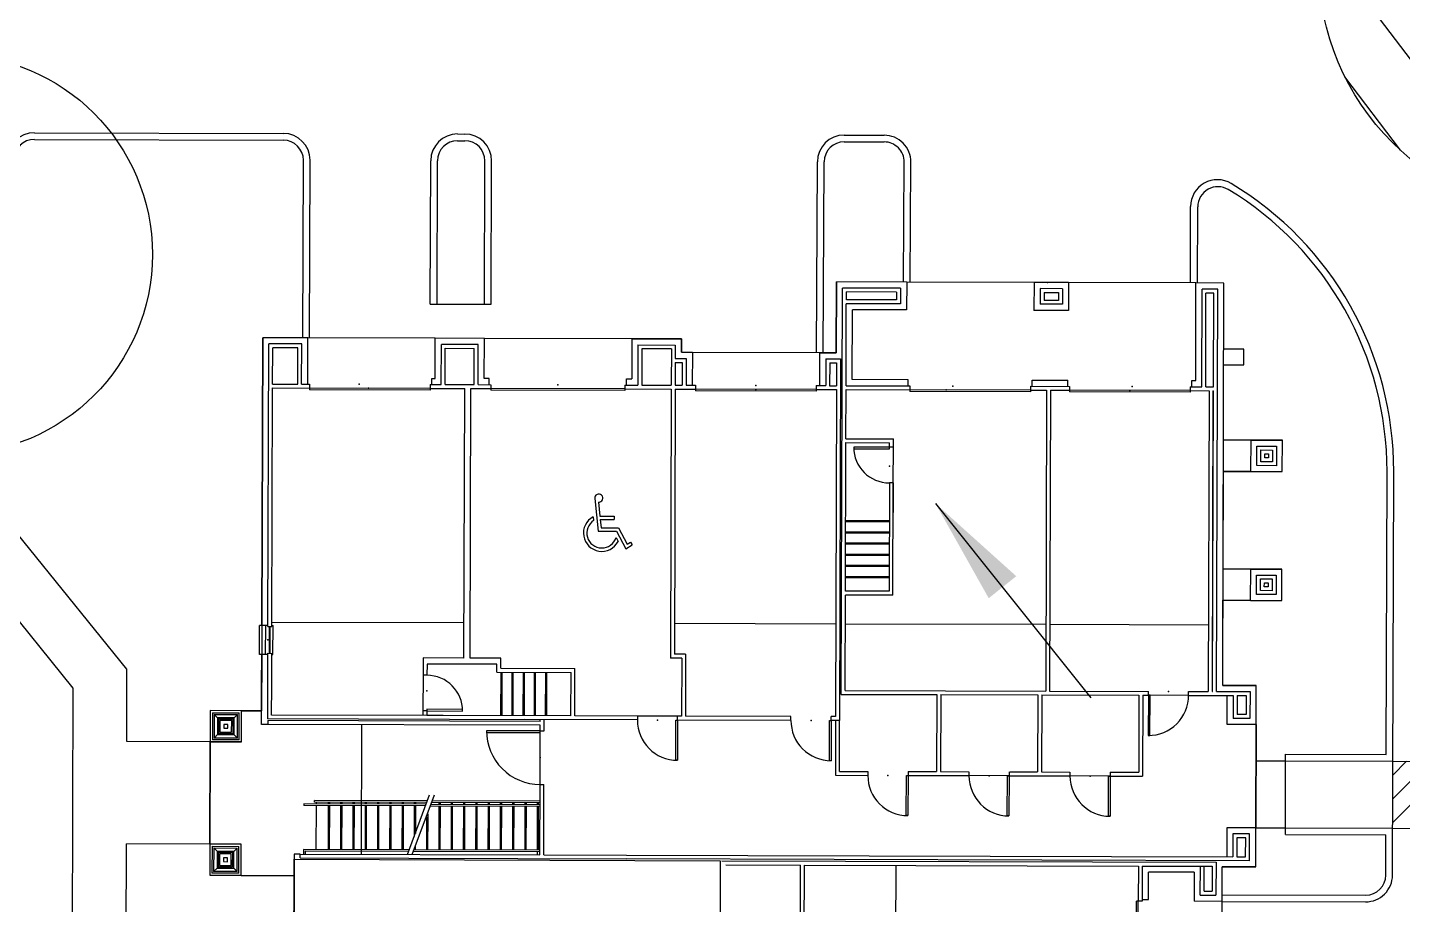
# Model space of a CAD drawing. Header units: feet. Extents: x 26064 to 27719, y 16802 to 28989.
# Drawn here: x 26998.4 to 27101, y 17504 to 17569.4 of the extents above; entities that cross this region are included whole.
import ezdxf

# ---------------------------------------------------------------- set-up
doc = ezdxf.new("R2010")
doc.units = ezdxf.units.FT
doc.header["$LTSCALE"] = 50
doc.header["$MEASUREMENT"] = 0
doc.header["$PDSIZE"] = -0.5
doc.linetypes.add('HIDDEN', pattern=[0.375, 0.25, -0.125])
for name, color, linetype in [('BUILDING-INTERIOR', 251, 'Continuous'), ('BUILDINGS', 5, 'Continuous'), ('CURB-B', 4, 'Continuous'), ('CURB-F', 32, 'Continuous'), ('IAN-CHECK', 221, 'Continuous'), ('INLET PROTECTION', 1, 'HIDDEN'), ('PAINT-MARKINGS', 32, 'Continuous'), ('SD-STRUCTURE', 6, 'Continuous'), ('SIDEWALK', 9, 'Continuous')]:
    doc.layers.add(name, color=color, linetype=linetype)
doc.styles.add('ls80', font='simplex', dxfattribs={"oblique": 15, "height": 4})
doc.dimstyles.new('dim', dxfattribs={"dimtxt": 0.18, "dimasz": 0.16, "dimexe": 0.0625, "dimexo": 0.0625, "dimgap": 0.03, "dimtad": 3, "dimdec": 4, "dimzin": 0, "dimdsep": 46, "dimtxsty": 'ls80', "dimcen": 0.09, "dimclrd": 256, "dimclre": 256, "dimclrt": 256, "dimaunit": 1, "dimadec": 4, "dimazin": 0, "dimtfac": 1, "dimtdec": 4, "dimtofl": 0, "dimtmove": 2, "dimatfit": 3, "dimfxl": 0, "dimtolj": 1, "dimtzin": 0, "dimlwd": -1, "dimlwe": -1, "dimarcsym": 0})

# ---------------------------------------------------------------- blocks, each defined once
blk = doc.blocks.new('HCSYMBOL')
at = {"layer": 'BUILDING-INTERIOR', "ltscale": 3}
for p, q in [((-6.3, 30.9, -0.7), (-3.3, 1.7, -0.7)), ((-2.9, 27.7, -0.7), (-1.7, 15.1, -0.7)), ((-7.7, 14.5, -0.7), (-7.3, 11.3, -0.7)), ((-1.7, 15.1, -0.7), (11.2, 15.1, -0.7)), ((11.2, 15.1, -0.7), (11.2, 12.1, -0.7)), ((-3.3, 1.7, -0.7), (13.3, 1.7, -0.7)), ((-1.4, 12.1, -0.7), (-0.6, 4.7, -0.7)), ((-1.4, 12.1, -0.7), (11.2, 12.1, -0.7)), ((-0.6, 4.7, -0.7), (15.1, 4.7, -0.7)), ((13.3, 1.7, -0.7), (21.4, -14.2, -0.7)), ((15.1, 4.7, -0.7), (22.6, -9.9, -0.7)), ((12.8, -4, -0.7), (14.6, -7.6, -0.7)), ((21.4, -14.2, -0.7), (27.2, -10.6, -0.7)), ((22.6, -9.9, -0.7), (25.6, -8.1, -0.7)), ((25.6, -8.1, -0.7), (27.2, -10.6, -0.7))]:
    blk.add_line(p, q, dxfattribs=at)
for centre, radius, start, end in [((-2.7, 31.3, -0.7), 3.64, 264.2917, 185.7083), ((-2.7, 31.3, -0.7), 3.64, 264.2917, 185.7083), ((0, 0, -0.7), 16.4, 117.7581, 332.5132), ((0, 0, -0.7), 13.4, 123.044, 342.5456)]:
    blk.add_arc(centre, radius, start, end, dxfattribs=at)

msp = doc.modelspace()

# ---------------------------------------------------------------- hatches: boundary and pattern name
at = {"layer": 'INLET PROTECTION', "linetype": 'Continuous'}
h = msp.add_hatch(dxfattribs=at)
h.set_pattern_fill('ANSI31', scale=37.499998, angle=262.0889784, style=0)
h.set_pattern_definition([(307.088978, (51224.425, -5690.609), (3.7392183, 2.82681806), [])])
edge = h.paths.add_edge_path()
edge.add_arc((27113.4369, 17574.11732), 18.75, 0, 360)
at = {"layer": 'PAINT-MARKINGS'}
h = msp.add_hatch(dxfattribs=at)
h.set_pattern_fill('ANSI31', scale=10, style=0)
h.paths.add_polyline_path([(27126.2413, 17517.58537), (27126.23255, 17514.58651), (27113.2362, 17514.62444), (27113.22161, 17509.62446), (27144.21788, 17509.534), (27144.24122, 17517.53283)])
h.paths.add_polyline_path([(27113.22161, 17509.62446), (27113.2362, 17514.62444), (27100.23266, 17514.66239), (27100.21807, 17509.66242)])

# ---------------------------------------------------------------- linework, layer by layer
at = {"layer": 'BUILDING-INTERIOR', "color": 7, "ltscale": 12}
for p, q in [((27058.70849, 17545.14526), (27058.72392, 17550.43488)), ((27063.9719, 17550.41956), (27058.72392, 17550.43488)), ((27059.09225, 17519.65371), (27059.18074, 17549.97538)), ((27063.5124, 17549.96274), (27059.18074, 17549.97538)), ((27059.46974, 17549.09991), (27059.47145, 17549.68298)), ((27063.22, 17549.67204), (27059.47145, 17549.68298)), ((27063.22, 17549.67204), (27063.2183, 17549.08897)), ((27063.5124, 17549.96274), (27063.509, 17548.79656)), ((27063.9719, 17550.41956), (27063.96582, 17548.33707)), ((27073.46825, 17550.39189), (27063.9719, 17550.41956)), ((27073.46825, 17550.39189), (27073.46217, 17548.30935)), ((27076.05058, 17550.38435), (27073.46825, 17550.39189)), ((27073.92507, 17549.93239), (27073.92167, 17548.76617)), ((27075.59108, 17549.92753), (27073.92507, 17549.93239)), ((27074.21577, 17549.63996), (27074.21407, 17549.05688)), ((27074.21577, 17549.63996), (27075.29868, 17549.6368)), ((27075.29868, 17549.6368), (27075.29698, 17549.05372)), ((27075.59108, 17549.92753), (27075.58768, 17548.76131)), ((27076.05058, 17550.38435), (27076.0445, 17548.30182)), ((27085.54693, 17550.35663), (27076.05058, 17550.38435)), ((27085.52566, 17543.06775), (27085.54693, 17550.35663)), ((27087.62947, 17550.35055), (27085.54693, 17550.35663)), ((27085.98248, 17542.60825), (27086.00375, 17549.89714)), ((27087.16997, 17549.89373), (27086.00375, 17549.89714)), ((27086.27403, 17542.6074), (27086.29445, 17549.60473)), ((27086.87756, 17549.60303), (27086.29445, 17549.60473)), ((27086.85714, 17542.6057), (27086.87756, 17549.60303)), ((27087.08233, 17519.8636), (27087.16997, 17549.89373)), ((27087.54182, 17520.32042), (27087.62947, 17550.35055)), ((27059.45103, 17542.68569), (27059.46889, 17548.80835)), ((27063.509, 17548.79656), (27059.46889, 17548.80835)), ((27063.2183, 17549.08897), (27059.46974, 17549.09991)), ((27075.58768, 17548.76131), (27073.92167, 17548.76617)), ((27075.29698, 17549.05372), (27074.21407, 17549.05688)), ((27059.91052, 17543.14251), (27059.92572, 17548.34886)), ((27063.96582, 17548.33707), (27059.92572, 17548.34886)), ((27076.0445, 17548.30182), (27073.46217, 17548.30935)), ((27015.87353, 17524.79881), (27015.93616, 17546.2697)), ((27019.30982, 17546.25988), (27015.93616, 17546.2697)), ((27016.33144, 17524.71417), (27016.39298, 17545.81021)), ((27018.85033, 17545.80305), (27016.39298, 17545.81021)), ((27016.67578, 17542.81051), (27016.68369, 17545.5178)), ((27018.55792, 17545.51235), (27016.68369, 17545.5178)), ((27018.55016, 17542.80504), (27018.55792, 17545.51235)), ((27018.84163, 17542.80419), (27018.85033, 17545.80305)), ((27019.29979, 17542.80285), (27019.30982, 17546.25988)), ((27028.80621, 17546.23214), (27019.30982, 17546.25988)), ((27028.79746, 17543.23329), (27028.80622, 17546.23214)), ((27032.47162, 17546.22144), (27028.80622, 17546.23214)), ((27029.25428, 17542.7738), (27029.26304, 17545.77265)), ((27032.01213, 17545.76462), (27029.26304, 17545.77265)), ((27029.54585, 17542.77295), (27029.55374, 17545.48024)), ((27029.55374, 17545.48024), (27031.71972, 17545.47392)), ((27031.71182, 17542.76663), (27031.71972, 17545.47392)), ((27032.00337, 17542.76577), (27032.01213, 17545.76462)), ((27032.46287, 17543.2226), (27032.47162, 17546.22144)), ((27043.4674, 17546.18937), (27032.47162, 17546.22144)), ((27043.4674, 17546.18937), (27043.45865, 17543.1905)), ((27043.4674, 17546.18937), (27047.17417, 17546.17853)), ((27043.92422, 17545.72987), (27043.91547, 17542.73102)), ((27043.92422, 17545.72987), (27046.71468, 17545.72171)), ((27044.21493, 17545.43745), (27044.20703, 17542.73016)), ((27046.42227, 17545.43101), (27044.21493, 17545.43745)), ((27046.42227, 17545.43101), (27046.41437, 17542.72372)), ((27046.71468, 17545.72171), (27046.71176, 17544.72212)), ((27047.17417, 17546.17853), (27047.17125, 17545.17894)), ((27046.71091, 17544.43056), (27046.70592, 17542.72286)), ((27046.71089, 17544.43056), (27047.23154, 17544.42904)), ((27046.71174, 17544.72212), (27047.52395, 17544.71975)), ((27047.17125, 17545.17894), (27047.98344, 17545.17657)), ((27047.23154, 17544.42904), (27047.22656, 17542.72134)), ((27047.52395, 17544.71975), (27047.51811, 17542.72049)), ((27047.98344, 17545.17657), (27047.97627, 17542.71916)), ((27057.47979, 17545.14885), (27047.98344, 17545.17657)), ((27057.47979, 17545.14885), (27057.47262, 17542.69144)), ((27057.47979, 17545.14885), (27058.70849, 17545.14526)), ((27057.93661, 17544.68936), (27057.93077, 17542.6901)), ((27057.93661, 17544.68936), (27059.04035, 17544.68613)), ((27058.22731, 17544.39695), (27058.22233, 17542.68925)), ((27058.22731, 17544.39695), (27058.74795, 17544.39543)), ((27058.74795, 17544.39543), (27058.74296, 17542.68773)), ((27059.04035, 17544.68613), (27058.96158, 17517.6965)), ((27016.623, 17524.71332), (27016.67493, 17542.51896)), ((27016.67493, 17542.51896), (27019.42389, 17542.51093)), ((27016.67578, 17542.81051), (27018.55016, 17542.80504)), ((27018.84163, 17542.80419), (27019.42474, 17542.80249)), ((27019.42389, 17542.51093), (27019.42353, 17542.38598)), ((27028.42006, 17542.35972), (27019.42353, 17542.38598)), ((27019.42474, 17542.80249), (27019.42389, 17542.51093)), ((27028.42043, 17542.48468), (27019.42389, 17542.51093)), ((27028.42043, 17542.48468), (27028.42006, 17542.35972)), ((27028.42128, 17542.77623), (27028.42043, 17542.48468)), ((27028.42043, 17542.48468), (27031.00278, 17542.47714)), ((27028.42128, 17542.77623), (27029.25428, 17542.7738)), ((27028.54623, 17542.77586), (27028.54757, 17543.23402)), ((27028.54757, 17543.23402), (27028.79746, 17543.23329)), ((27029.54585, 17542.77295), (27031.71182, 17542.76663)), ((27030.94407, 17522.35987), (27031.00278, 17542.47714)), ((27031.40222, 17522.35853), (27031.46094, 17542.4758)), ((27031.46094, 17542.4758), (27032.96049, 17542.47142)), ((27032.00337, 17542.76577), (27032.96134, 17542.76298)), ((27032.83772, 17543.2215), (27032.46287, 17543.2226)), ((27032.83639, 17542.76334), (27032.83772, 17543.2215)), ((27032.96049, 17542.47142), (27032.96012, 17542.34647)), ((27042.95629, 17542.3173), (27032.96012, 17542.34647)), ((27032.96134, 17542.76298), (27032.96049, 17542.47142)), ((27042.95665, 17542.44225), (27032.96049, 17542.47142)), ((27042.95665, 17542.44225), (27042.95629, 17542.3173)), ((27042.95751, 17542.7338), (27042.95665, 17542.44225)), ((27042.95665, 17542.44225), (27046.41352, 17542.43216)), ((27042.95751, 17542.7338), (27043.91547, 17542.73102)), ((27043.08246, 17542.73344), (27043.08379, 17543.1916)), ((27043.08379, 17543.1916), (27043.45865, 17543.1905)), ((27044.20703, 17542.73016), (27046.41437, 17542.72372)), ((27046.41352, 17542.43216), (27046.35493, 17522.35654)), ((27046.70507, 17542.43131), (27046.64733, 17522.64725)), ((27046.70507, 17542.43131), (27048.22532, 17542.42687)), ((27046.70592, 17542.72286), (27047.22656, 17542.72134)), ((27047.51811, 17542.72049), (27048.22617, 17542.71843)), ((27048.22532, 17542.42687), (27048.22496, 17542.30192)), ((27048.22617, 17542.71843), (27048.22532, 17542.42687)), ((27057.22186, 17542.40062), (27048.22532, 17542.42687)), ((27057.22186, 17542.40062), (27057.2215, 17542.27566)), ((27057.22271, 17542.69217), (27057.22186, 17542.40062)), ((27057.22186, 17542.40062), (27058.74211, 17542.39618)), ((27057.22271, 17542.69217), (27057.93077, 17542.6901)), ((27058.22233, 17542.68925), (27058.74296, 17542.68773)), ((27058.74211, 17542.39618), (27058.67088, 17517.9889)), ((27059.43948, 17538.72887), (27059.45017, 17542.39413)), ((27059.45017, 17542.39413), (27064.19834, 17542.38027)), ((27059.45103, 17542.68569), (27064.19919, 17542.67183)), ((27064.07558, 17543.13035), (27059.91052, 17543.14251)), ((27064.07424, 17542.67219), (27064.07558, 17543.13035)), ((27064.19834, 17542.38027), (27064.19798, 17542.25532)), ((27064.19919, 17542.67183), (27064.19834, 17542.38027)), ((27073.19488, 17542.35402), (27064.19834, 17542.38027)), ((27073.19488, 17542.35402), (27073.19452, 17542.22907)), ((27073.19573, 17542.64557), (27073.19488, 17542.35402)), ((27073.19488, 17542.35402), (27074.40274, 17542.35049)), ((27073.19573, 17542.64557), (27076.11127, 17542.63706)), ((27073.32068, 17542.64521), (27073.32202, 17543.10336)), ((27073.32202, 17543.10336), (27075.98766, 17543.09558)), ((27074.40274, 17542.35049), (27074.33725, 17519.90079)), ((27074.6943, 17542.34964), (27074.62881, 17519.89994)), ((27074.6943, 17542.34964), (27076.11042, 17542.34551)), ((27075.98632, 17542.63743), (27075.98766, 17543.09558)), ((27076.11042, 17542.34551), (27076.11006, 17542.22056)), ((27076.11127, 17542.63706), (27076.11042, 17542.34551)), ((27085.10697, 17542.31925), (27076.11042, 17542.34551)), ((27085.10697, 17542.31925), (27085.1066, 17542.1943)), ((27085.10782, 17542.61081), (27085.10697, 17542.31925)), ((27085.10697, 17542.31925), (27086.52309, 17542.31512)), ((27085.10782, 17542.61081), (27085.98248, 17542.60825)), ((27085.23277, 17542.61044), (27085.23411, 17543.0686)), ((27085.23411, 17543.0686), (27085.52566, 17543.06775)), ((27086.27403, 17542.6074), (27086.85714, 17542.6057)), ((27057.2215, 17542.27566), (27048.22496, 17542.30192)), ((27073.19452, 17542.22907), (27064.19798, 17542.25532)), ((27085.1066, 17542.1943), (27076.11006, 17542.22056)), ((27086.52309, 17542.31512), (27086.45757, 17519.86541)), ((27086.81465, 17542.31427), (27086.74913, 17519.86456)), ((27086.79077, 17519.86444), (27086.85629, 17542.31415)), ((27086.81465, 17542.31427), (27086.85629, 17542.31415)), ((27059.40629, 17527.35825), (27059.43863, 17538.43732)), ((27059.43862, 17538.43732), (27062.68739, 17538.42784)), ((27059.43948, 17538.72887), (27062.97977, 17538.71854)), ((27062.68643, 17538.09463), (27062.6874, 17538.42784)), ((27062.97796, 17538.09378), (27062.97978, 17538.71854)), ((27089.65697, 17538.61987), (27087.59525, 17538.62588)), ((27089.65016, 17536.28743), (27089.65697, 17538.61987)), ((27089.65697, 17538.61987), (27091.98941, 17538.61306)), ((27091.9826, 17536.28062), (27091.98941, 17538.61306)), ((27060.02077, 17538.10241), (27060.02041, 17537.97746)), ((27060.02041, 17537.97746), (27062.68605, 17537.96968)), ((27062.68642, 17538.09463), (27060.02077, 17538.10241)), ((27062.68605, 17537.96968), (27062.68642, 17538.09463)), ((27062.97797, 17538.09378), (27062.68642, 17538.09463)), ((27062.97018, 17535.42814), (27062.97796, 17538.09378)), ((27090.08877, 17536.72349), (27090.09303, 17538.18126)), ((27090.09303, 17538.18126), (27091.5508, 17538.177)), ((27090.38118, 17537.01419), (27090.38373, 17537.88885)), ((27090.38373, 17537.88885), (27091.2584, 17537.8863)), ((27090.67358, 17537.30489), (27090.67443, 17537.59645)), ((27090.96514, 17537.30404), (27090.67358, 17537.30489)), ((27090.67443, 17537.59645), (27090.96599, 17537.5956)), ((27090.96599, 17537.5956), (27090.96514, 17537.30404)), ((27091.2584, 17537.8863), (27091.25584, 17537.01164)), ((27091.5508, 17538.177), (27091.54655, 17536.71923)), ((27089.65016, 17536.28743), (27087.58844, 17536.29344)), ((27089.65016, 17536.28743), (27091.9826, 17536.28062)), ((27091.54655, 17536.71923), (27090.08877, 17536.72349)), ((27091.25584, 17537.01164), (27090.38118, 17537.01419)), ((27062.67864, 17535.42899), (27062.65505, 17527.34876)), ((27062.97019, 17535.42814), (27062.67864, 17535.42899)), ((27062.94575, 17527.05636), (27062.97018, 17535.42814)), ((27062.97019, 17535.42814), (27062.96375, 17533.22063)), ((27062.67035, 17532.59675), (27059.4216, 17532.60623)), ((27062.66792, 17531.76373), (27059.41917, 17531.77321)), ((27062.66306, 17530.09771), (27059.41431, 17530.10719)), ((27062.66549, 17530.93072), (27059.41674, 17530.9402)), ((27062.66063, 17529.26469), (27059.41188, 17529.27418)), ((27089.62889, 17528.99857), (27087.56717, 17529.00458)), ((27089.62208, 17526.66613), (27089.62889, 17528.99857)), ((27089.62889, 17528.99857), (27091.96133, 17528.99176)), ((27091.95452, 17526.65933), (27091.96133, 17528.99176)), ((27062.6582, 17528.43168), (27059.40945, 17528.44116)), ((27090.06069, 17527.10219), (27090.06495, 17528.55996)), ((27090.06495, 17528.55996), (27091.52272, 17528.55571)), ((27090.3531, 17527.39289), (27090.35565, 17528.26756)), ((27090.35565, 17528.26756), (27091.23031, 17528.265)), ((27090.6455, 17527.6836), (27090.64635, 17527.97515)), ((27090.64635, 17527.97515), (27090.93791, 17527.9743)), ((27090.93791, 17527.9743), (27090.93706, 17527.68275)), ((27091.23031, 17528.265), (27091.22776, 17527.39034)), ((27091.52272, 17528.55571), (27091.51847, 17527.09793)), ((27059.38465, 17519.94442), (27059.40544, 17527.06669)), ((27062.94575, 17527.05636), (27059.40544, 17527.06669)), ((27062.65505, 17527.34876), (27059.40629, 17527.35825)), ((27091.51847, 17527.09793), (27090.06069, 17527.10219)), ((27091.22776, 17527.39034), (27090.3531, 17527.39289)), ((27090.93706, 17527.68275), (27090.6455, 17527.6836)), ((27089.62208, 17526.66613), (27087.56036, 17526.67214)), ((27089.62208, 17526.66613), (27091.95452, 17526.65933)), ((27030.95172, 17524.98387), (27016.62391, 17525.02569)), ((27058.69106, 17524.90291), (27046.65402, 17524.93804)), ((27074.35171, 17524.85723), (27059.39912, 17524.90085)), ((27015.70059, 17522.63346), (27015.70691, 17524.7993)), ((27015.87353, 17524.79881), (27015.70691, 17524.7993)), ((27016.33167, 17524.79747), (27015.87353, 17524.79881)), ((27016.15875, 17522.63212), (27016.16506, 17524.79796)), ((27016.33167, 17524.79747), (27016.16506, 17524.79796)), ((27016.33142, 17524.71417), (27016.62298, 17524.71332)), ((27016.45054, 17522.71457), (27016.45638, 17524.71381)), ((27016.49219, 17522.71445), (27016.49803, 17524.71368)), ((27016.62322, 17524.79662), (27016.70652, 17524.79638)), ((27016.7002, 17522.63054), (27016.70652, 17524.79638)), ((27086.47204, 17524.82185), (27074.64327, 17524.85638)), ((27015.86717, 17522.63297), (27015.70059, 17522.63346)), ((27015.86042, 17520.32137), (27015.86717, 17522.63297)), ((27016.32535, 17522.63164), (27015.86717, 17522.63297)), ((27016.32535, 17522.63164), (27016.15875, 17522.63212)), ((27016.31862, 17520.32003), (27016.32561, 17522.71494)), ((27016.32559, 17522.71494), (27016.61715, 17522.71409)), ((27016.61018, 17520.31918), (27016.61717, 17522.71409)), ((27016.6169, 17522.63079), (27016.7002, 17522.63054)), ((27027.90357, 17522.36874), (27027.8998, 17521.07757)), ((27030.94407, 17522.35987), (27027.90357, 17522.36874)), ((27028.19379, 17521.90974), (27028.19135, 17521.07672)), ((27033.40012, 17521.89454), (27028.19379, 17521.90974)), ((27033.69301, 17522.35185), (27031.40222, 17522.35853)), ((27033.39842, 17521.31143), (27033.40012, 17521.89454)), ((27033.69082, 17521.60214), (27033.69301, 17522.35185)), ((27047.18793, 17522.35411), (27046.35493, 17522.35654)), ((27047.48033, 17522.64482), (27046.64733, 17522.64725)), ((27047.18793, 17522.35411), (27047.17529, 17518.02244)), ((27047.48033, 17522.64482), (27047.46684, 17518.02159)), ((27027.8998, 17521.07757), (27027.89202, 17518.41193)), ((27028.19135, 17521.07672), (27027.8998, 17521.07757)), ((27033.39842, 17521.31143), (27038.93796, 17521.29526)), ((27033.68997, 17521.31058), (27033.68049, 17518.06183)), ((27033.69082, 17521.60214), (27039.23036, 17521.58597)), ((27034.52298, 17521.30815), (27034.5135, 17518.0594)), ((27035.356, 17521.30572), (27035.34651, 17518.05697)), ((27036.18901, 17521.30329), (27036.17953, 17518.05454)), ((27037.02202, 17521.30086), (27037.01254, 17518.05211)), ((27038.92847, 17518.04652), (27038.93796, 17521.29526)), ((27039.22003, 17518.04567), (27039.23036, 17521.58597)), ((27015.85191, 17517.4058), (27015.86042, 17520.32137)), ((27016.31128, 17517.82097), (27016.31858, 17520.32003)), ((27016.60369, 17518.11168), (27016.61013, 17520.31918)), ((27059.38465, 17519.94442), (27074.33725, 17519.90079)), ((27074.62881, 17519.89994), (27082.00054, 17519.87842)), ((27081.99969, 17519.58687), (27082.00054, 17519.87842)), ((27084.99853, 17519.57811), (27084.99938, 17519.86967)), ((27084.99938, 17519.86967), (27086.45757, 17519.86541)), ((27086.74913, 17519.86456), (27086.79078, 17519.86444)), ((27087.08233, 17519.8636), (27089.58137, 17519.85631)), ((27087.54182, 17520.32042), (27090.04086, 17520.31313)), ((27089.58137, 17519.85631), (27089.57553, 17517.85753)), ((27090.03235, 17517.39804), (27090.04086, 17520.31313)), ((27059.09225, 17519.65371), (27066.21365, 17519.63294)), ((27066.21365, 17519.63294), (27066.19687, 17513.88516)), ((27066.5052, 17519.63209), (27066.48842, 17513.88431)), ((27066.5052, 17519.63209), (27073.75241, 17519.61094)), ((27073.75241, 17519.61094), (27073.73564, 17513.86316)), ((27074.04397, 17519.61009), (27074.02719, 17513.86231)), ((27074.04397, 17519.61009), (27081.29118, 17519.58893)), ((27081.29118, 17519.58893), (27081.27441, 17513.84115)), ((27081.58274, 17519.58808), (27081.56511, 17513.54875)), ((27081.58274, 17519.58808), (27081.99969, 17519.58687)), ((27081.99969, 17519.58687), (27081.99093, 17516.58802)), ((27082.12464, 17519.5865), (27081.99969, 17519.58687)), ((27084.99853, 17519.57811), (27081.99969, 17519.58687)), ((27082.11589, 17516.58766), (27082.12464, 17519.5865)), ((27084.99853, 17519.57811), (27088.331, 17519.56839)), ((27087.86652, 17517.40436), (27087.87284, 17519.56973)), ((27088.331, 17519.56839), (27088.32601, 17517.86118)), ((27088.62255, 17519.56754), (27088.61842, 17518.15188)), ((27088.62255, 17519.56754), (27089.28896, 17519.56559)), ((27089.28896, 17519.56559), (27089.28483, 17518.14994)), ((27012.02303, 17518.43743), (27012.01622, 17516.10499)), ((27014.35546, 17518.43062), (27012.02303, 17518.43743)), ((27012.18914, 17518.27034), (27012.18331, 17516.27111)), ((27012.18914, 17518.27034), (27014.18838, 17518.2645)), ((27012.31373, 17518.14502), (27012.30862, 17516.39569)), ((27012.31373, 17518.14502), (27014.06306, 17518.13991)), ((27012.56291, 17517.89439), (27012.31373, 17518.14502)), ((27012.56291, 17517.89439), (27012.55926, 17516.64487)), ((27013.81243, 17517.89074), (27012.56291, 17517.89439)), ((27012.64596, 17517.81084), (27012.6428, 17516.72793)), ((27013.72888, 17517.80768), (27012.64596, 17517.81084)), ((27012.74979, 17517.70641), (27012.74723, 17516.83175)), ((27013.62445, 17517.70386), (27012.74979, 17517.70641)), ((27013.72572, 17516.72476), (27013.72888, 17517.80768)), ((27013.80878, 17516.64122), (27013.81243, 17517.89074)), ((27013.81243, 17517.89074), (27014.06306, 17518.13991)), ((27014.05795, 17516.39059), (27014.06306, 17518.13991)), ((27014.18254, 17516.26527), (27014.18838, 17518.26448)), ((27014.34866, 17516.09818), (27014.35546, 17518.43062)), ((27014.35546, 17518.43062), (27015.85489, 17518.42624)), ((27036.6368, 17517.76165), (27016.31128, 17517.82097)), ((27029.39046, 17518.07435), (27016.60373, 17518.11167)), ((27027.89202, 17518.41193), (27027.89105, 17518.07873)), ((27028.18357, 17518.41108), (27027.89202, 17518.41193)), ((27028.18357, 17518.41108), (27028.1826, 17518.07788)), ((27038.92847, 17518.04651), (27028.1826, 17518.07788)), ((27028.18394, 17518.53603), (27028.18357, 17518.41108)), ((27028.18357, 17518.41108), (27030.84921, 17518.4033)), ((27030.84958, 17518.52825), (27028.18394, 17518.53603)), ((27030.84921, 17518.4033), (27030.84958, 17518.52825)), ((27043.88403, 17517.74049), (27035.42893, 17517.76517)), ((27036.63643, 17517.6367), (27036.6368, 17517.76165)), ((27036.92592, 17516.9278), (27036.92835, 17517.7608)), ((27043.88488, 17518.03205), (27039.22003, 17518.04566)), ((27043.88488, 17518.03205), (27043.88403, 17517.74049)), ((27046.88373, 17518.0233), (27043.88488, 17518.03205)), ((27046.74918, 17514.73326), (27046.75793, 17517.73211)), ((27046.75793, 17517.73211), (27046.88288, 17517.73174)), ((27046.88288, 17517.73174), (27046.87413, 17514.73289)), ((27046.88288, 17517.73174), (27046.88373, 17518.0233)), ((27055.33798, 17517.70707), (27046.88288, 17517.73174)), ((27047.17529, 17518.02244), (27046.88373, 17518.0233)), ((27055.33883, 17517.99863), (27047.46684, 17518.02159)), ((27055.33798, 17517.70707), (27055.33883, 17517.99863)), ((27058.33683, 17517.69832), (27058.33768, 17517.98988)), ((27058.67088, 17517.9889), (27058.33768, 17517.98988)), ((27089.57554, 17517.85753), (27088.32601, 17517.86118)), ((27089.28483, 17518.14994), (27088.61842, 17518.15188)), ((27012.6428, 17516.72793), (27013.72572, 17516.72476)), ((27012.74723, 17516.83175), (27013.6219, 17516.8292)), ((27013.04049, 17517.41401), (27013.03964, 17517.12245)), ((27013.03964, 17517.12245), (27013.33119, 17517.1216)), ((27013.33205, 17517.41316), (27013.04049, 17517.41401)), ((27013.33119, 17517.1216), (27013.33205, 17517.41316)), ((27013.6219, 17516.8292), (27013.62445, 17517.70386)), ((27016.31007, 17517.40446), (27015.85191, 17517.4058)), ((27016.31092, 17517.69602), (27016.31007, 17517.40446)), ((27036.63558, 17517.34514), (27016.31007, 17517.40446)), ((27036.63643, 17517.6367), (27016.31092, 17517.69602)), ((27032.63591, 17516.94031), (27032.63554, 17516.81536)), ((27032.63554, 17516.81536), (27036.634, 17516.80369)), ((27036.63437, 17516.92865), (27032.63591, 17516.94031)), ((27036.62271, 17512.93019), (27036.63437, 17516.92865)), ((27036.634, 17516.80369), (27036.63437, 17516.92865)), ((27036.63437, 17516.92865), (27036.63558, 17517.34514)), ((27036.63437, 17516.92865), (27036.92592, 17516.9278)), ((27058.20313, 17514.69984), (27058.21188, 17517.69869)), ((27058.21188, 17517.69869), (27058.33683, 17517.69832)), ((27058.33683, 17517.69832), (27058.32808, 17514.69947)), ((27058.96158, 17517.6965), (27058.33683, 17517.69832)), ((27058.67003, 17517.69735), (27058.65811, 17513.61559)), ((27058.95052, 17513.9063), (27058.96158, 17517.6965)), ((27090.03235, 17517.39804), (27087.86652, 17517.40436)), ((27090.03236, 17517.39804), (27090.00986, 17509.69221)), ((27011.99397, 17508.48292), (27012.01622, 17516.10499)), ((27012.01622, 17516.10499), (27014.34866, 17516.09818)), ((27014.34866, 17516.09818), (27012.01622, 17516.10499)), ((27014.18254, 17516.26527), (27012.18332, 17516.27111)), ((27012.55926, 17516.64487), (27012.30863, 17516.39569)), ((27014.05795, 17516.39059), (27012.30863, 17516.39569)), ((27012.55926, 17516.64487), (27013.80878, 17516.64122)), ((27013.80878, 17516.64122), (27014.05795, 17516.39059)), ((27081.99093, 17516.58802), (27082.11589, 17516.58766)), ((27046.87413, 17514.73289), (27046.74918, 17514.73326)), ((27058.32808, 17514.69947), (27058.20313, 17514.69984)), ((27058.65811, 17513.61559), (27061.07299, 17513.60855)), ((27058.95052, 17513.9063), (27061.07384, 17513.9001)), ((27061.07384, 17513.9001), (27061.07299, 17513.60855)), ((27064.07269, 17513.89135), (27064.07184, 17513.59979)), ((27064.07269, 17513.89135), (27066.19687, 17513.88516)), ((27066.48842, 17513.88431), (27068.61261, 17513.87811)), ((27068.61261, 17513.87811), (27068.61176, 17513.58655)), ((27071.61145, 17513.86936), (27071.6106, 17513.5778)), ((27071.65918, 17513.86922), (27073.73564, 17513.86316)), ((27074.02719, 17513.86231), (27076.15138, 17513.85611)), ((27076.15138, 17513.85611), (27076.15053, 17513.56455)), ((27079.15022, 17513.84735), (27079.14937, 17513.5558)), ((27079.15022, 17513.84735), (27081.27441, 17513.84115)), ((27036.60739, 17507.68219), (27036.6227, 17512.93019)), ((27036.6227, 17512.93019), (27036.91426, 17512.92934)), ((27036.89894, 17507.68133), (27036.91426, 17512.92934)), ((27063.93813, 17510.60131), (27063.94688, 17513.60016)), ((27063.94688, 17513.60016), (27064.07184, 17513.59979)), ((27064.07184, 17513.59979), (27064.06308, 17510.60095)), ((27064.07184, 17513.59979), (27068.61176, 17513.58655)), ((27071.65833, 17513.57766), (27068.61178, 17513.59199)), ((27071.4769, 17510.57932), (27071.48565, 17513.57817)), ((27071.48565, 17513.57817), (27071.6106, 17513.5778)), ((27071.6106, 17513.5778), (27071.60185, 17510.57895)), ((27071.65833, 17513.57766), (27076.15053, 17513.56455)), ((27079.14937, 17513.5558), (27076.15053, 17513.56455)), ((27079.01567, 17510.55732), (27079.02442, 17513.55616)), ((27079.02442, 17513.55616), (27079.14937, 17513.5558)), ((27079.14937, 17513.5558), (27079.14062, 17510.55695)), ((27079.14937, 17513.5558), (27081.56511, 17513.54875)), ((27019.79183, 17511.60481), (27019.79219, 17511.72976)), ((27028.16447, 17511.58038), (27019.79183, 17511.60481)), ((27028.21222, 17511.7052), (27019.79219, 17511.72976)), ((27019.91678, 17511.60444), (27019.91641, 17511.47949)), ((27020.83309, 17511.60177), (27020.83273, 17511.47682)), ((27021.74941, 17511.5991), (27021.74904, 17511.47415)), ((27022.66572, 17511.59642), (27022.66536, 17511.47147)), ((27023.58204, 17511.59375), (27023.58167, 17511.4688)), ((27024.49835, 17511.59107), (27024.49799, 17511.46613)), ((27025.41466, 17511.5884), (27025.4143, 17511.46345)), ((27026.33098, 17511.58572), (27026.33062, 17511.46078)), ((27027.24729, 17511.58306), (27027.24693, 17511.45811)), ((27019.0001, 17511.48217), (27018.99973, 17511.35722)), ((27028.06899, 17511.33075), (27018.99973, 17511.35722)), ((27028.11673, 17511.45557), (27019.0001, 17511.48217)), ((27019.91605, 17511.35454), (27019.90644, 17508.06414)), ((27020.83236, 17511.35187), (27020.82276, 17508.06147)), ((27021.74868, 17511.3492), (27021.73907, 17508.05879)), ((27022.66499, 17511.34652), (27022.65539, 17508.05612)), ((27023.58131, 17511.34385), (27023.5717, 17508.05344)), ((27024.49762, 17511.34117), (27024.48802, 17508.05077)), ((27025.41394, 17511.3385), (27025.40433, 17508.04809)), ((27026.33025, 17511.33583), (27026.32065, 17508.04542)), ((27027.24656, 17511.33315), (27027.23987, 17509.03918)), ((27064.06308, 17510.60095), (27063.93813, 17510.60131)), ((27071.60185, 17510.57895), (27071.4769, 17510.57932)), ((27079.14062, 17510.55695), (27079.01567, 17510.55732)), ((27087.84403, 17509.69853), (27087.83771, 17507.5327)), ((27090.00986, 17509.69221), (27087.84403, 17509.69853)), ((27090.00136, 17506.77666), (27090.00986, 17509.69221)), ((27011.99397, 17508.48292), (27011.98717, 17506.15048)), ((27014.32641, 17508.47611), (27011.99397, 17508.48292)), ((27014.3196, 17506.14367), (27014.32641, 17508.47611)), ((27088.30085, 17509.23904), (27088.29586, 17507.53136)), ((27089.55037, 17509.23539), (27088.30085, 17509.23904)), ((27088.59155, 17508.94663), (27088.58742, 17507.53051)), ((27089.25796, 17508.94469), (27088.59155, 17508.94663)), ((27089.25383, 17507.52856), (27089.25796, 17508.94469)), ((27089.54454, 17507.23616), (27089.55037, 17509.23539)), ((27012.16009, 17508.31583), (27012.15426, 17506.3166)), ((27012.16009, 17508.31583), (27014.15932, 17508.30999)), ((27012.28468, 17508.19051), (27012.27957, 17506.44118)), ((27012.28468, 17508.19051), (27014.03401, 17508.1854)), ((27012.53385, 17507.93988), (27012.28468, 17508.19051)), ((27012.53385, 17507.93988), (27012.53021, 17506.69036)), ((27013.78337, 17507.93623), (27012.53385, 17507.93988)), ((27012.61691, 17507.85633), (27012.61375, 17506.77342)), ((27013.69983, 17507.85317), (27012.61691, 17507.85633)), ((27012.72073, 17507.7519), (27012.71818, 17506.87724)), ((27013.5954, 17507.74935), (27012.72073, 17507.7519)), ((27013.01144, 17507.4595), (27013.01059, 17507.16794)), ((27013.30299, 17507.45865), (27013.01144, 17507.4595)), ((27013.30214, 17507.16709), (27013.30299, 17507.45865)), ((27013.59284, 17506.87469), (27013.5954, 17507.74935)), ((27013.69667, 17506.77025), (27013.69983, 17507.85317)), ((27013.77973, 17506.68671), (27013.78337, 17507.93623)), ((27013.78337, 17507.93623), (27014.03401, 17508.1854)), ((27014.0289, 17506.43608), (27014.03401, 17508.1854)), ((27014.15349, 17506.31076), (27014.15932, 17508.30997)), ((27018.28112, 17507.73567), (27018.27644, 17506.13212)), ((27018.73928, 17507.73434), (27018.28112, 17507.73567)), ((27018.73843, 17507.44278), (27018.73928, 17507.73434)), ((27018.73928, 17507.73434), (27036.60738, 17507.68219)), ((27018.99013, 17508.06681), (27018.98916, 17507.73361)), ((27026.85916, 17508.04386), (27018.99013, 17508.06681)), ((27019.11472, 17507.9415), (27019.11411, 17507.73324)), ((27026.81142, 17507.91904), (27019.11472, 17507.9415)), ((27027.23713, 17508.09933), (27027.23696, 17508.04276)), ((27036.89894, 17507.68133), (27043.08335, 17507.66328)), ((27043.08335, 17507.6633), (27088.29586, 17507.53136)), ((27088.58742, 17507.53051), (27089.25383, 17507.52856)), ((27012.53021, 17506.69036), (27012.27958, 17506.44118)), ((27014.0289, 17506.43608), (27012.27958, 17506.44118)), ((27012.53021, 17506.69036), (27013.77973, 17506.68671)), ((27012.61375, 17506.77342), (27013.69667, 17506.77025)), ((27012.71818, 17506.87724), (27013.59284, 17506.87469)), ((27013.01059, 17507.16794), (27013.30214, 17507.16709)), ((27013.77973, 17506.68671), (27014.0289, 17506.43608)), ((27018.73843, 17507.44278), (27043.0825, 17507.37173)), ((27089.54454, 17507.23616), (27043.0825, 17507.37173)), ((27050.18431, 17507.22606), (27087.04513, 17507.11849)), ((27050.47501, 17506.93365), (27056.05619, 17506.91737)), ((27056.04075, 17501.62773), (27056.05619, 17506.91737)), ((27056.33232, 17501.62688), (27056.34775, 17506.91651)), ((27056.34774, 17506.91651), (27081.25486, 17506.84383)), ((27063.14199, 17494.40138), (27063.17846, 17506.89658)), ((27081.25486, 17506.84383), (27081.2472, 17504.21984)), ((27081.54641, 17506.84298), (27081.53875, 17504.21899)), ((27081.54641, 17506.84298), (27086.75273, 17506.82779)), ((27085.87174, 17504.6645), (27085.87806, 17506.83034)), ((27086.16415, 17504.9552), (27086.16962, 17506.82949)), ((27086.75273, 17506.82779), (27086.74727, 17504.9535)), ((27087.04513, 17507.11849), (27087.03797, 17504.6611)), ((27087.49479, 17504.2016), (27087.50232, 17506.78396)), ((27090.00136, 17506.77666), (27087.50232, 17506.78396)), ((27011.98717, 17506.15048), (27014.3196, 17506.14367)), ((27014.3196, 17506.14367), (27011.98717, 17506.15048)), ((27014.15349, 17506.31076), (27012.15427, 17506.3166)), ((27014.3196, 17506.14367), (27018.27644, 17506.13212)), ((27081.99727, 17504.3426), (27082.00323, 17506.38349)), ((27085.41857, 17506.37352), (27082.00323, 17506.38349)), ((27085.41857, 17506.37352), (27085.41225, 17504.20768)), ((27085.87174, 17504.6645), (27087.03797, 17504.6611)), ((27086.16415, 17504.9552), (27086.74727, 17504.9535)), ((27081.09599, 17495.22366), (27081.12225, 17504.2202)), ((27081.2472, 17504.21984), (27081.12225, 17504.2202)), ((27081.22094, 17495.2233), (27081.2472, 17504.21984)), ((27081.53875, 17504.21899), (27081.2472, 17504.21984)), ((27081.53912, 17504.34394), (27081.99727, 17504.3426)), ((27087.49479, 17504.2016), (27085.41225, 17504.20768)), ((27087.46707, 17494.70525), (27087.49478, 17504.2016))]:
    msp.add_line(p, q, dxfattribs=at)
at = {"layer": 'BUILDING-INTERIOR', "color": 7, "ltscale": 6}
for p, q in [((27019.42353, 17542.38598), (27019.42353, 17542.38598)), ((27028.42006, 17542.35972), (27019.42353, 17542.38598)), ((27028.42006, 17542.35972), (27028.42006, 17542.35972)), ((27032.96012, 17542.34647), (27032.96012, 17542.34647)), ((27042.95629, 17542.3173), (27032.96012, 17542.34647)), ((27042.95629, 17542.3173), (27042.95629, 17542.3173)), ((27048.22496, 17542.30192), (27048.22496, 17542.30192)), ((27057.2215, 17542.27566), (27048.22496, 17542.30192)), ((27057.2215, 17542.27566), (27057.2215, 17542.27566)), ((27064.19798, 17542.25532), (27064.19798, 17542.25532)), ((27073.19452, 17542.22907), (27064.19798, 17542.25532)), ((27073.19452, 17542.22907), (27073.19452, 17542.22907)), ((27076.11006, 17542.22056), (27076.11006, 17542.22056)), ((27085.1066, 17542.1943), (27076.11006, 17542.22056)), ((27085.1066, 17542.1943), (27085.1066, 17542.1943)), ((27023.3074, 17517.38404), (27023.27921, 17507.72109)), ((27036.61869, 17511.55571), (27028.56821, 17511.57921)), ((27036.61905, 17511.68067), (27028.56857, 17511.70416)), ((27029.07992, 17511.57771), (27029.07956, 17511.45275)), ((27029.99624, 17511.57504), (27029.99587, 17511.45008)), ((27030.91255, 17511.57236), (27030.91219, 17511.44741)), ((27031.82887, 17511.56969), (27031.8285, 17511.44473)), ((27032.74518, 17511.56702), (27032.74482, 17511.44206)), ((27033.66149, 17511.56434), (27033.66112, 17511.43938)), ((27034.5778, 17511.56167), (27034.57744, 17511.43671)), ((27035.49412, 17511.55899), (27035.49375, 17511.43404)), ((27036.41043, 17511.55632), (27036.41007, 17511.43136)), ((27028.42534, 17511.32971), (27036.61796, 17511.30581)), ((27028.47308, 17511.45453), (27036.61833, 17511.43076)), ((27029.07919, 17511.32781), (27029.06959, 17508.03741)), ((27029.99551, 17511.32513), (27029.9859, 17508.03473)), ((27030.91182, 17511.32246), (27030.90222, 17508.03206)), ((27031.82814, 17511.31978), (27031.81854, 17508.02938)), ((27032.74445, 17511.31711), (27032.73485, 17508.02671)), ((27033.66076, 17511.31443), (27033.65116, 17508.02404)), ((27034.57708, 17511.31176), (27034.56747, 17508.02136)), ((27035.49339, 17511.30909), (27035.48379, 17508.01869)), ((27036.4097, 17511.30641), (27036.4001, 17508.01601)), ((27028.16049, 17510.51331), (27028.15327, 17508.04008)), ((27036.60799, 17507.89045), (27027.16776, 17507.918)), ((27036.60836, 17508.01541), (27027.21551, 17508.04282)), ((27036.39974, 17507.89106), (27036.39914, 17507.68281)), ((27081.12225, 17504.2202), (27081.12225, 17504.2202))]:
    msp.add_line(p, q, dxfattribs=at)
at = {"layer": 'BUILDING-INTERIOR', "color": 7, "ltscale": 4}
for p, q in [((27062.67011, 17532.51344), (27059.42136, 17532.52293)), ((27062.66768, 17531.68043), (27059.41893, 17531.68991)), ((27062.66282, 17530.01441), (27059.41406, 17530.02389)), ((27062.66525, 17530.84742), (27059.4165, 17530.8569)), ((27062.66039, 17529.18139), (27059.41163, 17529.19087)), ((27062.65795, 17528.34838), (27059.4092, 17528.35786)), ((27033.77327, 17521.31034), (27033.76379, 17518.06159)), ((27034.60629, 17521.30791), (27034.5968, 17518.05916)), ((27035.4393, 17521.30548), (27035.42981, 17518.05672)), ((27036.27231, 17521.30304), (27036.26283, 17518.05429)), ((27037.10533, 17521.30061), (27037.09584, 17518.05186)), ((27020.91639, 17511.60153), (27020.91603, 17511.47658)), ((27021.83271, 17511.59885), (27021.83234, 17511.4739)), ((27022.74902, 17511.59618), (27022.74866, 17511.47123)), ((27023.66534, 17511.5935), (27023.66497, 17511.46856)), ((27024.58165, 17511.59083), (27024.58129, 17511.46588)), ((27025.49797, 17511.58816), (27025.4976, 17511.46321)), ((27026.41428, 17511.58549), (27026.41392, 17511.46053)), ((27027.33059, 17511.58282), (27027.33023, 17511.45786)), ((27029.16322, 17511.57747), (27029.16286, 17511.45251)), ((27030.07954, 17511.5748), (27030.07917, 17511.44984)), ((27030.99585, 17511.57212), (27030.99549, 17511.44716)), ((27031.91217, 17511.56945), (27031.9118, 17511.44449)), ((27032.82848, 17511.56677), (27032.82812, 17511.44182)), ((27033.7448, 17511.5641), (27033.74443, 17511.43914)), ((27034.66111, 17511.56142), (27034.66075, 17511.43647)), ((27035.57743, 17511.55875), (27035.57706, 17511.43379)), ((27036.49374, 17511.55608), (27036.49338, 17511.43112)), ((27020.91566, 17511.35163), (27020.90606, 17508.06122)), ((27021.83198, 17511.34895), (27021.82237, 17508.05855)), ((27022.74829, 17511.34628), (27022.73869, 17508.05587)), ((27023.66461, 17511.34361), (27023.655, 17508.0532)), ((27024.58092, 17511.34093), (27024.57132, 17508.05052)), ((27025.49724, 17511.33826), (27025.48763, 17508.04785)), ((27026.41355, 17511.33558), (27026.40395, 17508.04519)), ((27027.32986, 17511.33291), (27027.32381, 17509.25863)), ((27028.24444, 17510.73278), (27028.23658, 17508.03984)), ((27029.16249, 17511.32756), (27029.15289, 17508.03717)), ((27030.07881, 17511.32489), (27030.06921, 17508.03449)), ((27030.99512, 17511.32222), (27030.98552, 17508.03182)), ((27031.91144, 17511.31954), (27031.90184, 17508.02914)), ((27032.82775, 17511.31687), (27032.81815, 17508.02647)), ((27033.74407, 17511.31419), (27033.73447, 17508.02379)), ((27034.66038, 17511.31152), (27034.65078, 17508.02112)), ((27035.5767, 17511.30884), (27035.5671, 17508.01844)), ((27036.49301, 17511.30617), (27036.48341, 17508.01577)), ((27027.32107, 17508.31879), (27027.32026, 17508.04251))]:
    msp.add_line(p, q, dxfattribs=at)
at = {"layer": 'BUILDING-INTERIOR', "color": 7, "ltscale": 48}
for p, q in [((27026.73184, 17507.71102), (27028.38727, 17512.16285)), ((27027.0882, 17507.70998), (27028.74362, 17512.16181))]:
    msp.add_line(p, q, dxfattribs=at)
at = {"layer": 'BUILDING-INTERIOR', "color": 7, "ltscale": 12}
msp.add_lwpolyline([(27015.45102, 17451.39014), (27015.49065, 17464.96825), (27021.48834, 17464.95075), (27021.52311, 17476.86283), (27018.19105, 17476.87256), (27018.19932, 17479.7048), (27016.65824, 17479.7093), (27016.69411, 17491.99623), (27018.23518, 17491.99174), (27018.28002, 17507.36083), (27050.05936, 17507.22644), (27050.02776, 17496.39726), (27050.69417, 17496.39532), (27050.66499, 17486.39916), (27049.99858, 17486.40111), (27049.92614, 17461.57731), (27050.59255, 17461.57537), (27050.58015, 17457.327)], dxfattribs=at)
for centre, radius, start, end in [((27062.68642, 17538.09463), 2.66565, 179.8327778, 269.8327778), ((27028.18357, 17518.41108), 2.66565, 359.8327778, 89.8327778), ((27081.99969, 17519.58687), 2.99886, 269.8327778, 359.8327778), ((27046.88288, 17517.73174), 2.99886, 179.8327778, 269.8327778), ((27058.33683, 17517.69832), 2.99886, 179.8327778, 269.8329778), ((27036.63437, 17516.92865), 3.99848, 179.8327778, 269.8328778), ((27064.07184, 17513.59979), 2.99886, 179.8327778, 269.8327778), ((27071.6106, 17513.5778), 2.99886, 179.8327778, 269.8327778), ((27079.14937, 17513.5558), 2.99886, 179.8327778, 269.8327778)]:
    msp.add_arc(centre, radius, start, end, dxfattribs=at)
for p in [(27074.46786, 17550.38895, 1), (27023.13164, 17542.79169, 1), (27023.83886, 17542.49805, 1), (27037.95944, 17542.74841, 1), (27052.72359, 17542.41374, 1), (27052.72445, 17542.70532, 1), (27066.92646, 17542.37231, 1), (27067.40631, 17542.66247, 1), (27080.60869, 17542.33238, 1), (27080.77616, 17542.62345, 1), (27062.6823, 17536.67853, 1), (27016.32851, 17523.71456, 1), (27028.18796, 17519.91052, 1), (27083.49997, 17519.87405, 1), (27045.38346, 17517.73612, 1), (27056.83742, 17517.70271, 1), (27036.62854, 17514.92942, 1), (27062.57242, 17513.60418, 1), (27070.11119, 17513.58218, 1), (27077.64996, 17513.56018, 1)]:
    msp.add_point(p, dxfattribs=at)
at = {"layer": 'BUILDINGS', "color": 7, "flags": 128}
msp.add_lwpolyline([(27087.46707, 17494.70525), (27087.49479, 17504.2016), (27087.50232, 17506.78396), (27090.00136, 17506.77666), (27090.00986, 17509.69221), (27090.03235, 17517.39804), (27090.04086, 17520.31313), (27087.54182, 17520.32042), (27087.56036, 17526.67214), (27091.95452, 17526.65933), (27091.96133, 17528.99176), (27087.56717, 17529.00458), (27087.58844, 17536.29344), (27091.9826, 17536.28062), (27091.98941, 17538.61306), (27087.59525, 17538.62588), (27087.61167, 17544.25085), (27089.11166, 17544.24648), (27089.11506, 17545.41314), (27087.61507, 17545.41752), (27087.62947, 17550.35055), (27085.54693, 17550.35663), (27085.54693, 17550.35663), (27085.54693, 17550.35663), (27076.05058, 17550.38435), (27073.46825, 17550.39189), (27063.9719, 17550.41956), (27063.9719, 17550.41956), (27063.9719, 17550.41956), (27063.9719, 17550.41956), (27063.9719, 17550.41956), (27058.72392, 17550.43488), (27058.70849, 17545.14526), (27057.47979, 17545.14885), (27057.47979, 17545.14885), (27047.98344, 17545.17657), (27047.98344, 17545.17657), (27047.17125, 17545.17894), (27047.17417, 17546.17853), (27043.4674, 17546.18937), (27043.4674, 17546.18937), (27043.4674, 17546.18937), (27032.47162, 17546.22144), (27032.47162, 17546.22144), (27032.47162, 17546.22144), (27028.80622, 17546.23214), (27028.80622, 17546.23214), (27028.80622, 17546.23214), (27028.80622, 17546.23214), (27019.30982, 17546.25988), (27015.93616, 17546.2697), (27015.87353, 17524.79881), (27015.86717, 17522.63297), (27015.85489, 17518.42624), (27012.02303, 17518.43743), (27011.98717, 17506.15048), (27018.27644, 17506.13212), (27018.23518, 17491.99174)], dxfattribs=at)
at = {"layer": 'CURB-B', "color": 7, "flags": 128}
for points in [[(26998.90969, 17561.06718, 0.414213562), (26997.40532, 17559.57156)], [(27018.9735, 17559.50861, 0.414213562), (27017.47788, 17561.01299)], [(27030.47439, 17560.97177, 0.414213562), (27028.97002, 17559.47615)], [(27032.51009, 17559.46582, 0.414213562), (27031.01447, 17560.97019)], [(27059.31467, 17560.88741, 0.4135327), (27057.81031, 17559.39528)], [(27063.78675, 17559.37086, 0.414894752), (27062.29115, 17560.87872)], [(27087.95875, 17557.32229, 0.582256499), (27085.68378, 17556.04498)], [(27099.79576, 17536.28263, 0.263553667), (27087.95875, 17557.32229)], [(27098.20349, 17504.67035, 0.414213562), (27099.70786, 17506.16597)]]:
    msp.add_lwpolyline(points, format="xyb", dxfattribs=at)
for points in [[(26998.90969, 17561.06718), (27017.47788, 17561.01299)], [(27030.47439, 17560.97177), (27031.01447, 17560.97019)], [(27059.31467, 17560.88741), (27062.29115, 17560.87872)], [(27018.93483, 17546.26097), (27018.9735, 17559.50861)], [(27028.93878, 17548.77247), (27028.97002, 17559.47615)], [(27032.47885, 17548.76214), (27032.51009, 17559.46582)], [(27057.7356, 17545.1481), (27057.81031, 17559.39528)], [(27063.73982, 17550.42024), (27063.78675, 17559.37086)], [(27085.65731, 17550.35631), (27085.68378, 17556.04498)], [(27028.43879, 17548.77393), (27032.97884, 17548.76068)], [(27099.73412, 17515.16385), (27099.79576, 17536.28263)], [(27092.21664, 17509.18577), (27092.23415, 17515.18574)], [(27092.23415, 17515.18574), (27099.73412, 17515.16385)], [(27092.21664, 17509.18577), (27099.71661, 17509.16388)], [(27099.70786, 17506.16597), (27099.71661, 17509.16388)], [(27087.49625, 17504.7016), (27098.20349, 17504.67035)]]:
    msp.add_lwpolyline(points, dxfattribs=at)
at = {"layer": 'CURB-F', "color": 7}
for p, q in [((26998.91115, 17561.56718), (27017.47934, 17561.51298)), ((27030.47585, 17561.47177), (27031.01593, 17561.47019)), ((27059.31612, 17561.38741), (27062.29261, 17561.37872)), ((27019.43483, 17546.25951), (27019.47349, 17559.50716)), ((27028.43879, 17548.77393), (27028.47002, 17559.47761)), ((27032.97884, 17548.76068), (27033.01008, 17559.46436)), ((27057.2356, 17545.14956), (27057.31031, 17559.3979)), ((27064.23981, 17550.41878), (27064.28674, 17559.36824)), ((27085.13043, 17550.35785), (27085.14709, 17556.06592)), ((27100.20786, 17506.16451), (27100.29575, 17536.28117)), ((27092.23269, 17514.68574), (27100.23266, 17514.66239)), ((27092.2181, 17509.68576), (27100.21807, 17509.66242)), ((27087.49479, 17504.2016), (27098.20203, 17504.17035))]:
    msp.add_line(p, q, dxfattribs=at)
for centre, radius, start, end in [((26998.90532, 17559.56719), 2, 89.8327778, 179.8327778), ((27017.4735, 17559.51299), 2, 359.8327778, 89.8327778), ((27030.47002, 17559.47178), 2, 89.8327778, 179.8327778), ((27031.01009, 17559.4702), 2, 359.8327778, 89.8327778), ((27059.31029, 17559.38741), 2, 89.8327778, 179.6995555), ((27062.28677, 17559.37873), 2, 359.6995555, 89.8327778), ((27087.14708, 17556.06009), 2, 58.9985644, 179.8327778), ((27075.30586, 17536.35411), 24.99, 359.8327778, 58.9985644), ((27098.20787, 17506.17034), 2, 269.8327778, 359.8327778)]:
    msp.add_arc(centre, radius, start, end, dxfattribs=at)
at = {"layer": 'IAN-CHECK', "color": 7}
msp.add_circle((26992.80958, 17552.48468), 14.90146, dxfattribs=at)
at = {"layer": 'INLET PROTECTION', "color": 7, "linetype": 'Continuous'}
msp.add_circle((27113.4369, 17574.11732), 18.75, dxfattribs=at)
at = {"layer": 'PAINT-MARKINGS', "color": 7}
for p, q in [((27100.23266, 17514.66239), (27126.23255, 17514.58651)), ((27100.21807, 17509.66242), (27144.21788, 17509.534))]:
    msp.add_line(p, q, dxfattribs=at)
at = {"layer": 'SIDEWALK', "color": 7}
for p, q in [((27005.81525, 17521.53314), (26988.35722, 17543.1051)), ((27001.81112, 17520.12245), (26987.2553, 17538.1083)), ((27005.79946, 17516.12313), (27005.81525, 17521.53314)), ((27001.27163, 17335.27638), (27001.81112, 17520.12245)), ((27012.01622, 17516.10499), (27005.79946, 17516.12313)), ((27090.02446, 17514.69219), (27092.23269, 17514.68574)), ((27090.00986, 17509.69221), (27092.2181, 17509.68576)), ((27005.7227, 17489.82076), (27005.77722, 17508.50106)), ((27011.99397, 17508.48292), (27005.77722, 17508.50106))]:
    msp.add_line(p, q, dxfattribs=at)

# ---------------------------------------------------------------- block references
at = {"layer": 'BUILDING-INTERIOR', "color": 7, "ltscale": 0.03125, "xscale": 0.08330166900123004, "yscale": 0.08330166899759206}
msp.add_blockref('HCSYMBOL', (27041.22786, 17531.69153, -0.76764), dxfattribs=at)

# ---------------------------------------------------------------- leaders
at = {"layer": 'SD-STRUCTURE', "color": 7}
msp.add_leader([(27066.11972, 17533.8963), (27077.71468, 17519.39988)], dimstyle='dim', override={"dimscale": 50, "dimgap": 0.03, "dimtad": 0, "dimpost": "'"}, dxfattribs=at)

doc.saveas('drawing.dxf')
